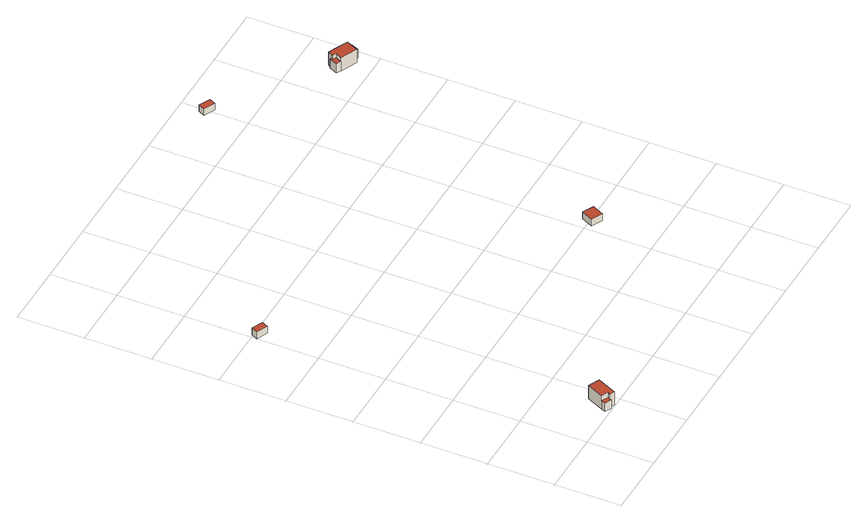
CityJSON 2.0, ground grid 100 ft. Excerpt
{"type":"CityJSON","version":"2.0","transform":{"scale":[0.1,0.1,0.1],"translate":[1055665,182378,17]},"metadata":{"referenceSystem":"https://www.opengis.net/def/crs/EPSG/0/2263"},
"CityObjects":{
"building1":{"type":"Building","attributes":{"name":"Bldg_3210005631","BIN":"4283593"},"geometry":[{"type":"MultiSurface","lod":"2","boundaries":[[[0,1,2,3,4]],[[5,6,7,8,9,10,11,12]],[[13,14,15,16]],[[17,18,19,20,21,22,23,24,25,26,27]],[[14,12,11,15]],[[4,7,6,0]],[[3,8,7,4]],[[5,12,27,26]],[[6,5,26,25]],[[1,0,25,24]],[[2,1,24,23]],[[3,2,23,22]],[[9,8,22,21]],[[10,9,21,20]],[[11,10,20,19]],[[16,15,19,18]],[[13,16,18,17]],[[14,13,17,27]]],"semantics":{"surfaces":[{"type":"RoofSurface","BIN":"4283593"},{"type":"GroundSurface"},{"type":"WallSurface"}],"values":[0,0,0,1,2,2,2,2,2,2,2,2,2,2,2,2,2,2]}}]},
"building2":{"type":"Building","attributes":{"name":"Bldg_3511005416","BIN":"4514502"},"geometry":[{"type":"MultiSurface","lod":"2","boundaries":[[[28,29,30,31]],[[32,33,34,35]],[[32,35,31,30]],[[33,32,30,29]],[[34,33,29,28]],[[35,34,28,31]]],"semantics":{"surfaces":[{"type":"GroundSurface"},{"type":"RoofSurface","BIN":"4514502"},{"type":"WallSurface"}],"values":[0,1,2,2,2,2]}}]},
"building3":{"type":"Building","attributes":{"name":"Bldg_3511015134","BIN":"4514535"},"geometry":[{"type":"MultiSurface","lod":"2","boundaries":[[[36,37,38,39]],[[40,41,42,43]],[[40,43,39,38]],[[41,40,38,37]],[[42,41,37,36]],[[43,42,36,39]]],"semantics":{"surfaces":[{"type":"GroundSurface"},{"type":"RoofSurface","BIN":"4514535"},{"type":"WallSurface"}],"values":[0,1,2,2,2,2]}}]},
"building4":{"type":"Building","attributes":{"name":"Bldg_3511017741","BIN":"4514402"},"geometry":[{"type":"MultiSurface","lod":"2","boundaries":[[[44,45,46,47]],[[48,49,50,51]],[[48,51,47,46]],[[49,48,46,45]],[[50,49,45,44]],[[51,50,44,47]]],"semantics":{"surfaces":[{"type":"GroundSurface"},{"type":"RoofSurface","BIN":"4514402"},{"type":"WallSurface"}],"values":[0,1,2,2,2,2]}}]},
"building5":{"type":"Building","attributes":{"name":"Bldg_3210004141","BIN":"4283391"},"geometry":[{"type":"MultiSurface","lod":"2","boundaries":[[[52,53,54,55]],[[56,57,58,59,60,61]],[[62,63,64,65,66,67,68,69]],[[70,71,72,73,74,75,76,77,78,79]],[[58,66,65,59]],[[59,65,64,60]],[[60,64,63,61]],[[52,69,68,53]],[[56,61,79,78]],[[57,56,78,77]],[[58,57,77,76]],[[67,66,76,75]],[[68,67,75,74]],[[54,53,74,73]],[[55,54,73,72]],[[52,55,72,71]],[[62,69,71,70]],[[63,62,70,79]]],"semantics":{"surfaces":[{"type":"RoofSurface","BIN":"4283391"},{"type":"GroundSurface"},{"type":"WallSurface"}],"values":[0,0,0,1,2,2,2,2,2,2,2,2,2,2,2,2,2,2]}}]}
},
"vertices":[
[692,127,172],[660,58,172],[761,10,172],[774,37,172],[794,80,172],[810,379,254],[692,127,254],[794,80,254],[774,37,254],[845,4,254],[982,299,254],[978,300,254],[870,351,254],[900,416,159],[870,351,159],[978,300,159],[1009,365,159],[900,416,29],[1009,365,29],[978,300,29],[982,299,29],[845,4,29],[774,37,29],[761,10,29],[660,58,29],[692,127,29],[810,379,29],[870,351,29],
[175,4848,11],[8,4926,11],[54,5024,11],[221,4946,11],[54,5024,131],[8,4926,131],[175,4848,131],[221,4946,131],
[4251,1845,26],[4081,1930,26],[4170,2108,26],[4340,2023,26],[4170,2108,137],[4081,1930,137],[4251,1845,137],[4340,2023,137],
[4059,7526,20],[3891,7608,20],[3941,7709,20],[4108,7626,20],[3941,7709,132],[3891,7608,132],[4059,7526,132],[4108,7626,132],
[5878,6440,153],[5823,6322,153],[5888,6291,153],[5944,6409,153],[5534,6532,169],[5477,6410,169],[5546,6377,169],[5593,6476,169],[5546,6498,169],[5557,6521,169],[5584,6579,236],[5557,6521,236],[5546,6498,236],[5593,6476,236],[5546,6377,236],[5793,6260,236],[5823,6322,236],[5878,6440,236],[5584,6579,10],[5878,6440,10],[5944,6409,10],[5888,6291,10],[5823,6322,10],[5793,6260,10],[5546,6377,10],[5477,6410,10],[5534,6532,10],[5557,6521,10]
]}
